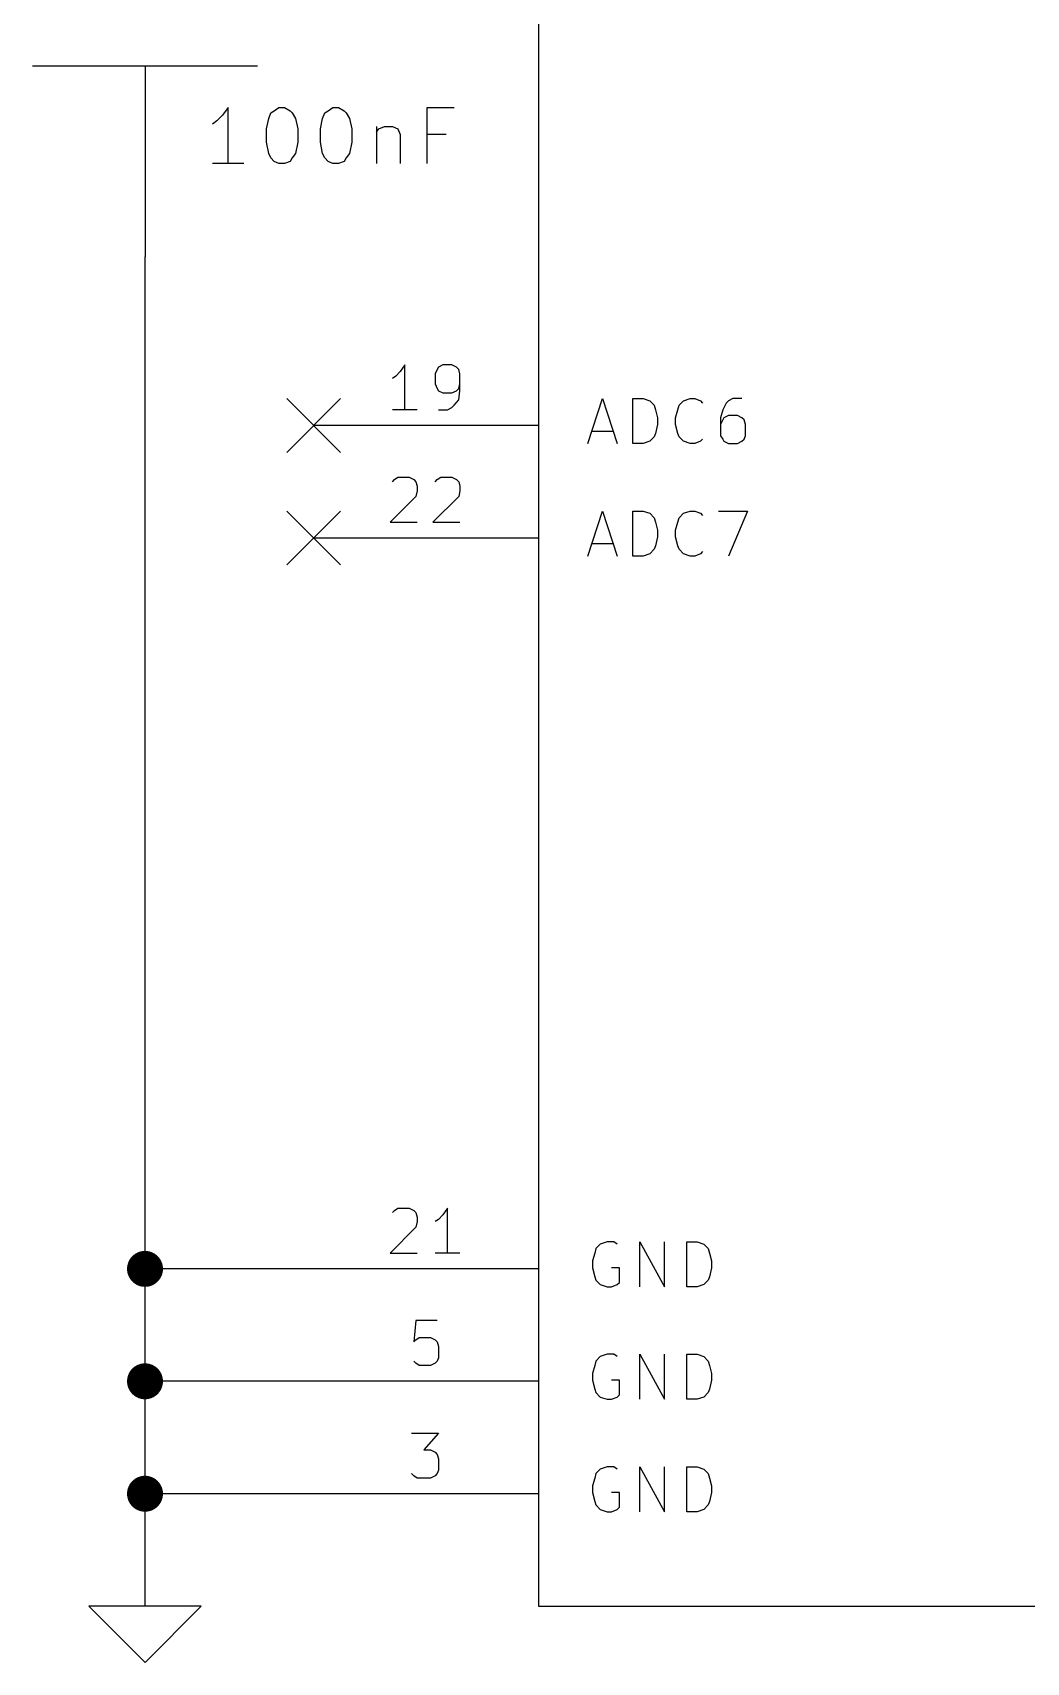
# Model space of a CAD drawing. Extents: x 4000 to 196000, y 4000 to 146000.
# Drawn here: x 33000 to 41840, y 107500 to 121995 of the extents above; entities that cross this region are included whole.
import ezdxf

# ---------------------------------------------------------------- set-up
doc = ezdxf.new("R2010")
doc.units = 0
doc.layers.add('BLACK', color=1, linetype='CONTINUOUS')

msp = doc.modelspace()

# ---------------------------------------------------------------- linework, layer by layer
at = {"layer": 'BLACK'}
for p, q in [((37500, 133000), (37500, 108000)), ((33000, 121700), (35000, 121700)), ((34000, 121700), (34000, 120000)), ((34740, 121330), (34690, 121260)), ((34740, 120830), (34740, 121330)), ((35150, 121300), (35190, 121330)), ((35190, 121330), (35240, 121330)), ((35240, 121330), (35290, 121300)), ((35630, 121300), (35670, 121330)), ((35670, 121330), (35720, 121330)), ((35720, 121330), (35770, 121300)), ((36510, 120830), (36510, 121330)), ((36510, 121330), (36750, 121330)), ((34640, 121210), (34600, 121180)), ((34690, 121260), (34640, 121210)), ((35080, 121140), (35100, 121230)), ((35100, 121230), (35120, 121280)), ((35120, 121280), (35150, 121300)), ((35290, 121300), (35310, 121280)), ((35310, 121280), (35340, 121230)), ((35340, 121230), (35360, 121140)), ((35560, 121140), (35580, 121230)), ((35580, 121230), (35600, 121280)), ((35600, 121280), (35630, 121300)), ((35770, 121300), (35790, 121280)), ((35790, 121280), (35820, 121230)), ((35820, 121230), (35840, 121140)), ((35080, 121020), (35080, 121140)), ((35360, 121140), (35360, 121020)), ((35560, 121020), (35560, 121140)), ((35840, 121140), (35840, 121020)), ((36060, 121160), (36060, 120830)), ((36060, 121110), (36080, 121140)), ((36080, 121140), (36130, 121160)), ((36130, 121160), (36200, 121160)), ((36200, 121160), (36250, 121140)), ((36250, 121140), (36270, 121090)), ((36270, 121090), (36270, 120830)), ((36680, 121090), (36510, 121090)), ((35100, 120920), (35080, 121020)), ((35120, 120880), (35100, 120920)), ((35340, 120920), (35310, 120880)), ((35360, 121020), (35340, 120920)), ((35580, 120920), (35560, 121020)), ((35600, 120880), (35580, 120920)), ((35820, 120920), (35790, 120880)), ((35840, 121020), (35820, 120920)), ((34880, 120830), (34600, 120830)), ((35150, 120850), (35120, 120880)), ((35190, 120830), (35150, 120850)), ((35240, 120830), (35190, 120830)), ((35290, 120850), (35240, 120830)), ((35310, 120880), (35290, 120850)), ((35630, 120850), (35600, 120880)), ((35670, 120830), (35630, 120850)), ((35720, 120830), (35670, 120830)), ((35770, 120850), (35720, 120830)), ((35790, 120880), (35770, 120850)), ((34000, 108000), (34000, 120000)), ((36310, 119040), (36270, 118980)), ((36310, 118640), (36310, 119040)), ((36610, 119020), (36600, 119000)), ((36650, 119040), (36610, 119020)), ((36730, 119040), (36650, 119040)), ((36770, 119020), (36730, 119040)), ((36790, 119000), (36770, 119020)), ((36230, 118940), (36200, 118920)), ((36270, 118980), (36230, 118940)), ((36600, 119000), (36580, 118960)), ((36580, 118960), (36580, 118870)), ((36580, 118870), (36600, 118830)), ((36800, 118960), (36790, 119000)), ((36790, 118830), (36800, 118870)), ((36800, 118810), (36800, 118960)), ((35260, 118740), (35740, 118260)), ((35740, 118740), (35260, 118260)), ((36600, 118830), (36610, 118810)), ((36610, 118810), (36650, 118790)), ((36650, 118790), (36730, 118790)), ((36730, 118790), (36770, 118810)), ((36750, 118680), (36790, 118730)), ((36770, 118810), (36790, 118830)), ((36790, 118730), (36800, 118810)), ((37940, 118340), (38070, 118740)), ((38070, 118740), (38200, 118340)), ((38340, 118340), (38340, 118740)), ((38340, 118740), (38430, 118740)), ((38430, 118740), (38490, 118720)), ((38490, 118720), (38530, 118680)), ((38750, 118680), (38790, 118720)), ((38790, 118720), (38850, 118740)), ((38850, 118740), (38890, 118740)), ((38890, 118740), (38940, 118720)), ((38940, 118720), (38960, 118700)), ((39190, 118720), (39170, 118700)), ((39230, 118740), (39190, 118720)), ((39310, 118740), (39230, 118740)), ((36420, 118640), (36200, 118640)), ((36610, 118640), (36690, 118640)), ((36690, 118640), (36730, 118660)), ((36730, 118660), (36750, 118680)), ((38530, 118680), (38540, 118640)), ((38540, 118640), (38560, 118570)), ((38560, 118570), (38560, 118510)), ((38720, 118570), (38740, 118640)), ((38720, 118510), (38720, 118570)), ((38740, 118640), (38750, 118680)), ((39140, 118640), (39120, 118570)), ((39120, 118570), (39120, 118410)), ((39170, 118700), (39140, 118640)), ((39150, 118570), (39140, 118550)), ((39190, 118590), (39150, 118570)), ((39270, 118590), (39190, 118590)), ((39310, 118570), (39270, 118590)), ((39330, 118550), (39310, 118570)), ((37500, 118500), (35500, 118500)), ((37980, 118450), (38170, 118450)), ((38540, 118430), (38530, 118400)), ((38560, 118510), (38540, 118430)), ((38740, 118430), (38720, 118510)), ((38750, 118400), (38740, 118430)), ((39140, 118550), (39120, 118510)), ((39340, 118510), (39330, 118550)), ((39340, 118410), (39340, 118510)), ((38430, 118340), (38340, 118340)), ((38490, 118360), (38430, 118340)), ((38530, 118400), (38490, 118360)), ((38790, 118360), (38750, 118400)), ((38850, 118340), (38790, 118360)), ((38890, 118340), (38850, 118340)), ((38940, 118360), (38890, 118340)), ((38960, 118380), (38940, 118360)), ((39120, 118410), (39140, 118380)), ((39140, 118380), (39150, 118360)), ((39150, 118360), (39190, 118340)), ((39190, 118340), (39270, 118340)), ((39270, 118340), (39310, 118360)), ((39310, 118360), (39330, 118380)), ((39330, 118380), (39340, 118410)), ((36200, 118000), (36220, 118020)), ((36220, 118020), (36250, 118040)), ((36250, 118040), (36350, 118040)), ((36350, 118040), (36390, 118020)), ((36390, 118020), (36410, 118000)), ((36410, 118000), (36420, 117960)), ((36580, 118000), (36600, 118020)), ((36600, 118020), (36630, 118040)), ((36630, 118040), (36730, 118040)), ((36730, 118040), (36770, 118020)), ((36770, 118020), (36790, 118000)), ((36790, 118000), (36800, 117960)), ((36410, 117870), (36180, 117640)), ((36420, 117920), (36410, 117870)), ((36420, 117960), (36420, 117920)), ((36790, 117870), (36560, 117640)), ((36800, 117920), (36790, 117870)), ((36800, 117960), (36800, 117920)), ((35260, 117740), (35740, 117260)), ((35740, 117740), (35260, 117260)), ((37940, 117340), (38070, 117740)), ((38070, 117740), (38200, 117340)), ((38340, 117340), (38340, 117740)), ((38340, 117740), (38430, 117740)), ((38430, 117740), (38490, 117720)), ((38490, 117720), (38530, 117680)), ((38750, 117680), (38790, 117720)), ((38790, 117720), (38850, 117740)), ((38850, 117740), (38890, 117740)), ((38890, 117740), (38940, 117720)), ((38940, 117720), (38960, 117700)), ((39100, 117740), (39360, 117740)), ((39360, 117740), (39190, 117340)), ((36180, 117640), (36420, 117640)), ((36560, 117640), (36800, 117640)), ((38530, 117680), (38540, 117640)), ((38540, 117640), (38560, 117570)), ((38560, 117570), (38560, 117510)), ((38720, 117570), (38740, 117640)), ((38720, 117510), (38720, 117570)), ((38740, 117640), (38750, 117680)), ((37500, 117500), (35500, 117500)), ((37980, 117450), (38170, 117450)), ((38540, 117430), (38530, 117400)), ((38560, 117510), (38540, 117430)), ((38740, 117430), (38720, 117510)), ((38750, 117400), (38740, 117430)), ((38430, 117340), (38340, 117340)), ((38490, 117360), (38430, 117340)), ((38530, 117400), (38490, 117360)), ((38790, 117360), (38750, 117400)), ((38850, 117340), (38790, 117360)), ((38890, 117340), (38850, 117340)), ((38940, 117360), (38890, 117340)), ((38960, 117380), (38940, 117360)), ((36200, 111500), (36220, 111520)), ((36220, 111520), (36250, 111540)), ((36250, 111540), (36350, 111540)), ((36350, 111540), (36390, 111520)), ((36390, 111520), (36410, 111500)), ((36410, 111500), (36420, 111460)), ((36650, 111480), (36610, 111440)), ((36690, 111540), (36650, 111480)), ((36690, 111140), (36690, 111540)), ((36410, 111370), (36180, 111140)), ((36420, 111420), (36410, 111370)), ((36420, 111460), (36420, 111420)), ((36610, 111440), (36580, 111420)), ((38010, 111180), (38000, 111140)), ((38050, 111220), (38010, 111180)), ((38110, 111240), (38050, 111220)), ((38170, 111240), (38110, 111240)), ((38200, 111220), (38170, 111240)), ((38400, 110840), (38400, 111240)), ((38400, 111240), (38620, 110840)), ((38620, 110840), (38620, 111240)), ((38820, 110840), (38820, 111240)), ((38820, 111240), (38910, 111240)), ((38910, 111240), (38970, 111220)), ((38970, 111220), (39010, 111180)), ((39010, 111180), (39020, 111140)), ((36180, 111140), (36420, 111140)), ((36800, 111140), (36580, 111140)), ((38000, 111140), (37980, 111070)), ((37980, 111070), (37980, 111010)), ((39020, 111140), (39040, 111070)), ((39040, 111070), (39040, 111010)), ((35500, 111000), (34000, 111000)), ((37500, 111000), (35500, 111000)), ((37980, 111010), (38000, 110930)), ((38000, 110930), (38010, 110900)), ((38010, 110900), (38050, 110860)), ((38220, 111010), (38150, 111010)), ((38220, 110880), (38220, 111010)), ((39010, 110900), (38970, 110860)), ((39020, 110930), (39010, 110900)), ((39040, 111010), (39020, 110930)), ((38050, 110860), (38110, 110840)), ((38110, 110840), (38150, 110840)), ((38150, 110840), (38200, 110860)), ((38200, 110860), (38220, 110880)), ((38910, 110840), (38820, 110840)), ((38970, 110860), (38910, 110840)), ((36410, 110540), (36390, 110350)), ((36600, 110540), (36410, 110540)), ((36390, 110350), (36410, 110370)), ((36410, 110370), (36440, 110390)), ((36440, 110390), (36540, 110390)), ((36540, 110390), (36580, 110370)), ((36580, 110370), (36600, 110350)), ((36600, 110350), (36610, 110310)), ((36610, 110310), (36610, 110210)), ((36410, 110160), (36390, 110180)), ((36600, 110180), (36580, 110160)), ((36610, 110210), (36600, 110180)), ((38010, 110180), (38000, 110140)), ((38050, 110220), (38010, 110180)), ((38110, 110240), (38050, 110220)), ((38170, 110240), (38110, 110240)), ((38200, 110220), (38170, 110240)), ((38400, 109840), (38400, 110240)), ((38400, 110240), (38620, 109840)), ((38620, 109840), (38620, 110240)), ((38820, 109840), (38820, 110240)), ((38820, 110240), (38910, 110240)), ((38910, 110240), (38970, 110220)), ((38970, 110220), (39010, 110180)), ((39010, 110180), (39020, 110140)), ((36440, 110140), (36410, 110160)), ((36540, 110140), (36440, 110140)), ((36580, 110160), (36540, 110140)), ((38000, 110140), (37980, 110070)), ((37980, 110070), (37980, 110010)), ((39020, 110140), (39040, 110070)), ((39040, 110070), (39040, 110010)), ((35500, 110000), (34000, 110000)), ((37500, 110000), (35500, 110000)), ((37980, 110010), (38000, 109930)), ((38000, 109930), (38010, 109900)), ((38010, 109900), (38050, 109860)), ((38220, 110010), (38150, 110010)), ((38200, 109860), (38220, 109880)), ((38220, 109880), (38220, 110010)), ((39010, 109900), (38970, 109860)), ((39020, 109930), (39010, 109900)), ((39040, 110010), (39020, 109930)), ((38050, 109860), (38110, 109840)), ((38110, 109840), (38150, 109840)), ((38150, 109840), (38200, 109860)), ((38910, 109840), (38820, 109840)), ((38970, 109860), (38910, 109840)), ((36370, 109540), (36610, 109540)), ((36610, 109540), (36480, 109390)), ((36480, 109390), (36540, 109390)), ((36540, 109390), (36580, 109370)), ((36580, 109370), (36600, 109350)), ((36600, 109350), (36610, 109310)), ((36610, 109310), (36610, 109210)), ((36390, 109160), (36370, 109180)), ((36420, 109140), (36390, 109160)), ((36580, 109160), (36540, 109140)), ((36600, 109180), (36580, 109160)), ((36610, 109210), (36600, 109180)), ((38010, 109180), (38000, 109140)), ((38050, 109220), (38010, 109180)), ((38110, 109240), (38050, 109220)), ((38170, 109240), (38110, 109240)), ((38200, 109220), (38170, 109240)), ((38400, 108840), (38400, 109240)), ((38400, 109240), (38620, 108840)), ((38620, 108840), (38620, 109240)), ((38820, 108840), (38820, 109240)), ((38820, 109240), (38910, 109240)), ((38910, 109240), (38970, 109220)), ((38970, 109220), (39010, 109180)), ((39010, 109180), (39020, 109140)), ((36540, 109140), (36420, 109140)), ((38000, 109140), (37980, 109070)), ((37980, 109070), (37980, 109010)), ((37980, 109010), (38000, 108930)), ((38220, 109010), (38150, 109010)), ((38220, 108880), (38220, 109010)), ((39020, 109140), (39040, 109070)), ((39040, 109010), (39020, 108930)), ((39040, 109070), (39040, 109010)), ((35500, 109000), (34000, 109000)), ((37500, 109000), (35500, 109000)), ((38000, 108930), (38010, 108900)), ((38010, 108900), (38050, 108860)), ((38050, 108860), (38110, 108840)), ((38150, 108840), (38200, 108860)), ((38200, 108860), (38220, 108880)), ((38970, 108860), (38910, 108840)), ((39010, 108900), (38970, 108860)), ((39020, 108930), (39010, 108900)), ((38110, 108840), (38150, 108840)), ((38910, 108840), (38820, 108840)), ((33500, 108000), (34000, 107500)), ((34500, 108000), (33500, 108000)), ((34000, 107500), (34500, 108000)), ((37500, 108000), (52500, 108000))]:
    msp.add_line(p, q, dxfattribs=at)
at = {"layer": 'BLACK', "const_width": 160}
for points in [[(33920, 111000, 1), (34080, 111000, 1)], [(33920, 110000, 1), (34080, 110000, 1)], [(33920, 109000, 1), (34080, 109000, 1)]]:
    msp.add_lwpolyline(points, format="xyb", close=True, dxfattribs=at)

doc.saveas('drawing.dxf')
